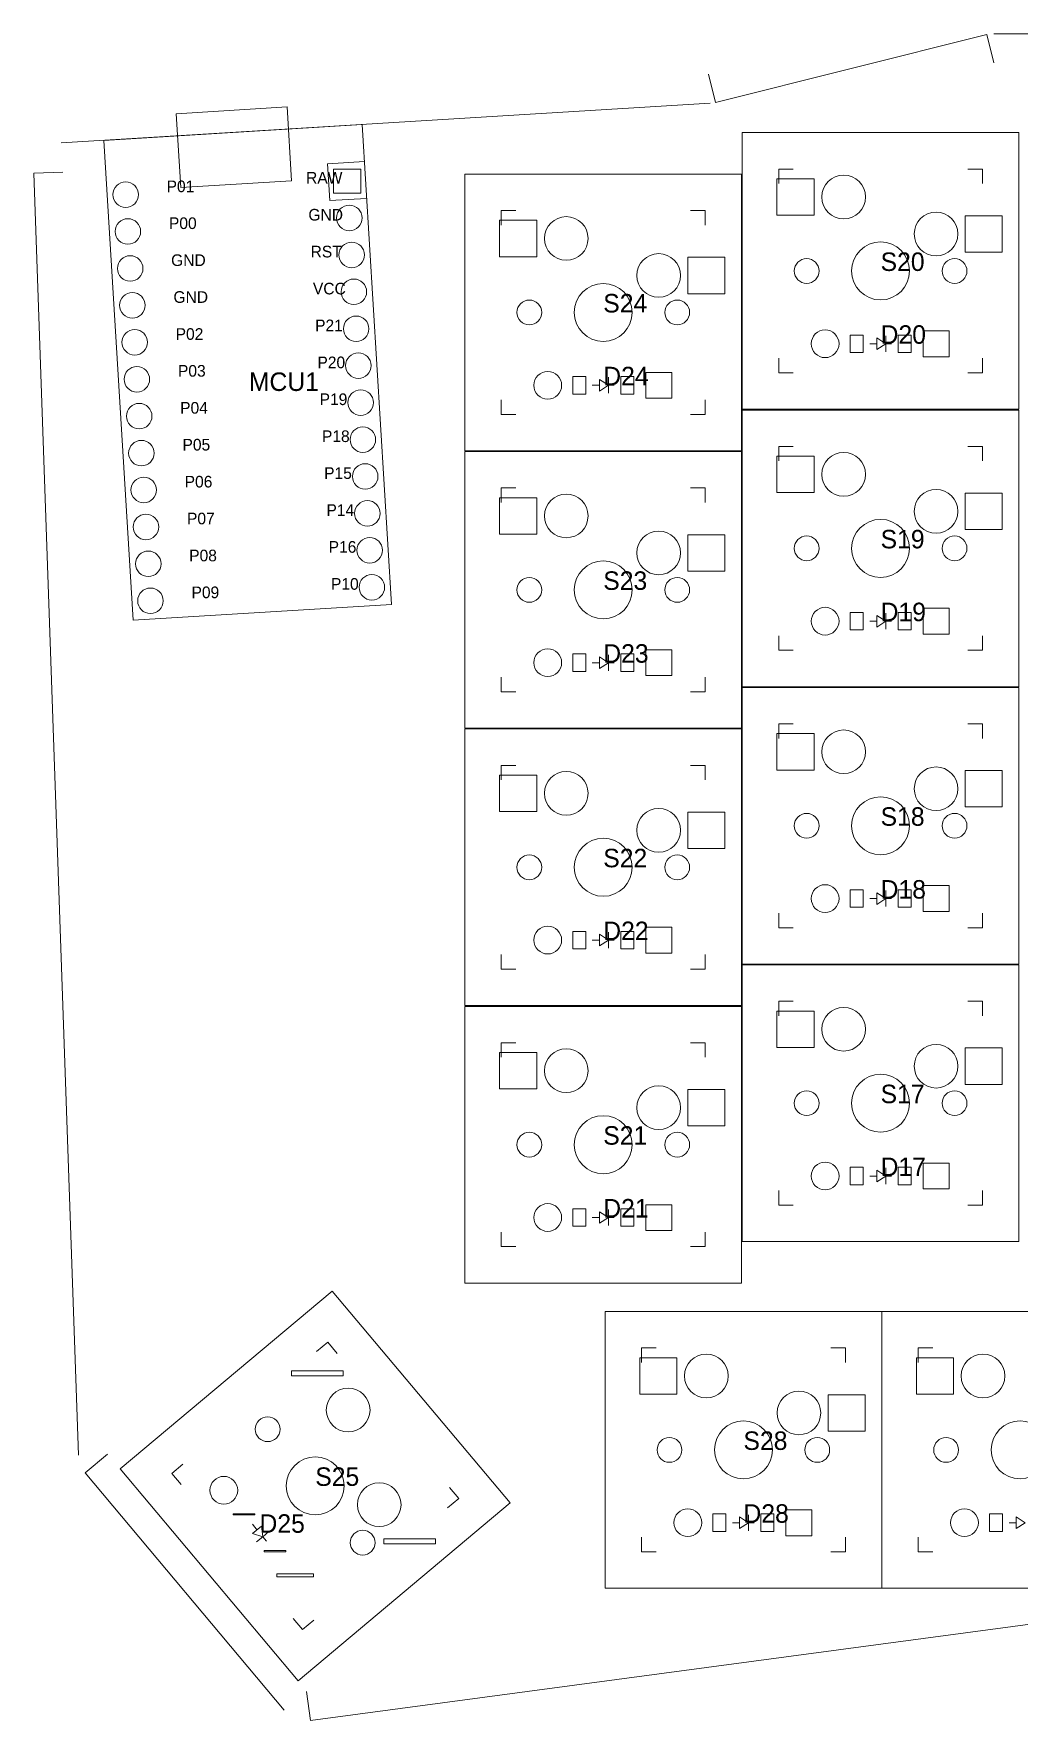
# Model space of a CAD drawing. Header units: millimetres. Extents: x -134 to 12, y -34 to 82.
# Drawn here: x -134.4 to -66.7, y -33.6 to 82.2 of the extents above; entities that cross this region are included whole.
import ezdxf

# ---------------------------------------------------------------- set-up
doc = ezdxf.new("R2010")
doc.units = ezdxf.units.MM
doc.layers.add('Edge.Cuts', color=7, linetype='Continuous', lineweight=0)
doc.layers.add('F.SilkS', color=7, linetype='Continuous', lineweight=0)

msp = doc.modelspace()

# ---------------------------------------------------------------- linework, layer by layer
at = {"layer": 'Edge.Cuts'}
for p, q in [((-68.91, 82.14), (-87.55, 77.48)), ((-68.43, 80.2), (-68.91, 82.14)), ((-45.87, 82.2), (-68.43, 82.2)), ((-88.03, 79.42), (-87.55, 77.48)), ((-87.91, 77.43), (-132.49, 74.7)), ((-132.37, 72.7), (-134.37, 72.63)), ((-134.37, 72.63), (-131.29, -15.41)), ((-129.29, -15.35), (-130.83, -16.63)), ((-130.83, -16.63), (-117.16, -32.92)), ((-115.36, -33.62), (-62.71, -26.59)), ((-115.63, -31.63), (-115.36, -33.62))]:
    msp.add_line(p, q, dxfattribs=at)
at = {"layer": 'F.SilkS'}
for p, q in [((-116.97, 77.17), (-124.58, 76.71)), ((-124.58, 76.71), (-124.27, 71.64)), ((-116.66, 72.1), (-116.97, 77.17)), ((-129.55, 74.88), (-111.81, 75.96)), ((-111.81, 75.96), (-109.79, 43)), ((-66.7, 75.41), (-85.7, 75.41)), ((-85.7, 75.41), (-85.7, 56.41)), ((-66.7, 56.41), (-66.7, 75.41)), ((-127.54, 41.92), (-129.55, 74.88)), ((-114.19, 73.27), (-111.65, 73.43)), ((-114.19, 73.27), (-114.03, 70.74)), ((-124.27, 71.64), (-116.66, 72.1)), ((-85.75, 72.56), (-104.75, 72.56)), ((-104.75, 72.56), (-104.75, 53.56)), ((-85.75, 53.56), (-85.75, 72.56)), ((-83.2, 72.91), (-82.2, 72.91)), ((-83.2, 72.91), (-83.2, 71.91)), ((-70.2, 72.91), (-69.2, 72.91)), ((-69.2, 71.91), (-69.2, 72.91)), ((-114.03, 70.74), (-111.5, 70.89)), ((-102.25, 70.06), (-101.25, 70.06)), ((-102.25, 70.06), (-102.25, 69.06)), ((-89.25, 70.06), (-88.25, 70.06)), ((-88.25, 69.06), (-88.25, 70.06)), ((-75.85, 60.91), (-75.85, 61.46)), ((-75.85, 60.91), (-75.85, 61.46)), ((-76.45, 60.91), (-76.95, 60.91)), ((-76.45, 60.91), (-76.95, 60.91)), ((-76.45, 61.31), (-76.45, 60.51)), ((-75.85, 60.91), (-76.45, 61.31)), ((-76.45, 61.31), (-76.45, 60.51)), ((-75.85, 60.91), (-76.45, 61.31)), ((-76.45, 60.51), (-75.85, 60.91)), ((-76.45, 60.51), (-75.85, 60.91)), ((-75.85, 60.91), (-75.85, 60.36)), ((-75.45, 60.91), (-75.85, 60.91)), ((-75.85, 60.91), (-75.85, 60.36)), ((-75.45, 60.91), (-75.85, 60.91)), ((-83.2, 59.91), (-83.2, 58.91)), ((-69.2, 58.91), (-69.2, 59.91)), ((-95.5, 58.06), (-96, 58.06)), ((-95.5, 58.06), (-96, 58.06)), ((-95.5, 58.46), (-95.5, 57.66)), ((-94.9, 58.06), (-95.5, 58.46)), ((-95.5, 58.46), (-95.5, 57.66)), ((-94.9, 58.06), (-95.5, 58.46)), ((-95.5, 57.66), (-94.9, 58.06)), ((-95.5, 57.66), (-94.9, 58.06)), ((-94.9, 58.06), (-94.9, 58.61)), ((-94.9, 58.06), (-94.9, 58.61)), ((-94.9, 58.06), (-94.9, 57.51)), ((-94.5, 58.06), (-94.9, 58.06)), ((-94.9, 58.06), (-94.9, 57.51)), ((-94.5, 58.06), (-94.9, 58.06)), ((-82.2, 58.91), (-83.2, 58.91)), ((-69.2, 58.91), (-70.2, 58.91)), ((-102.25, 57.06), (-102.25, 56.06)), ((-88.25, 56.06), (-88.25, 57.06)), ((-101.25, 56.06), (-102.25, 56.06)), ((-88.25, 56.06), (-89.25, 56.06)), ((-85.7, 56.41), (-66.7, 56.41)), ((-66.7, 56.36), (-85.7, 56.36)), ((-85.7, 56.36), (-85.7, 37.36)), ((-66.7, 37.36), (-66.7, 56.36)), ((-104.75, 53.56), (-85.75, 53.56)), ((-85.75, 53.51), (-104.75, 53.51)), ((-104.75, 53.51), (-104.75, 34.51)), ((-85.75, 34.51), (-85.75, 53.51)), ((-83.2, 53.86), (-82.2, 53.86)), ((-83.2, 53.86), (-83.2, 52.86)), ((-70.2, 53.86), (-69.2, 53.86)), ((-69.2, 52.86), (-69.2, 53.86)), ((-102.25, 51.01), (-101.25, 51.01)), ((-102.25, 51.01), (-102.25, 50.01)), ((-89.25, 51.01), (-88.25, 51.01)), ((-88.25, 50.01), (-88.25, 51.01)), ((-109.79, 43), (-127.54, 41.92)), ((-76.45, 41.86), (-76.95, 41.86)), ((-76.45, 41.86), (-76.95, 41.86)), ((-76.45, 42.26), (-76.45, 41.46)), ((-75.85, 41.86), (-76.45, 42.26)), ((-76.45, 42.26), (-76.45, 41.46)), ((-75.85, 41.86), (-76.45, 42.26)), ((-76.45, 41.46), (-75.85, 41.86)), ((-76.45, 41.46), (-75.85, 41.86)), ((-75.85, 41.86), (-75.85, 42.41)), ((-75.85, 41.86), (-75.85, 42.41)), ((-75.85, 41.86), (-75.85, 41.31)), ((-75.45, 41.86), (-75.85, 41.86)), ((-75.85, 41.86), (-75.85, 41.31)), ((-75.45, 41.86), (-75.85, 41.86)), ((-83.2, 40.86), (-83.2, 39.86)), ((-69.2, 39.86), (-69.2, 40.86)), ((-95.5, 39.41), (-95.5, 38.61)), ((-94.9, 39.01), (-95.5, 39.41)), ((-95.5, 39.41), (-95.5, 38.61)), ((-94.9, 39.01), (-95.5, 39.41)), ((-94.9, 39.01), (-94.9, 39.56)), ((-94.9, 39.01), (-94.9, 39.56)), ((-82.2, 39.86), (-83.2, 39.86)), ((-69.2, 39.86), (-70.2, 39.86)), ((-95.5, 39.01), (-96, 39.01)), ((-95.5, 39.01), (-96, 39.01)), ((-95.5, 38.61), (-94.9, 39.01)), ((-95.5, 38.61), (-94.9, 39.01)), ((-94.9, 39.01), (-94.9, 38.46)), ((-94.5, 39.01), (-94.9, 39.01)), ((-94.9, 39.01), (-94.9, 38.46)), ((-94.5, 39.01), (-94.9, 39.01)), ((-102.25, 38.01), (-102.25, 37.01)), ((-88.25, 37.01), (-88.25, 38.01)), ((-85.7, 37.36), (-66.7, 37.36)), ((-66.7, 37.31), (-85.7, 37.31)), ((-85.7, 37.31), (-85.7, 18.31)), ((-66.7, 18.31), (-66.7, 37.31)), ((-101.25, 37.01), (-102.25, 37.01)), ((-88.25, 37.01), (-89.25, 37.01)), ((-83.2, 34.81), (-82.2, 34.81)), ((-83.2, 34.81), (-83.2, 33.81)), ((-70.2, 34.81), (-69.2, 34.81)), ((-69.2, 33.81), (-69.2, 34.81)), ((-104.75, 34.51), (-85.75, 34.51)), ((-85.75, 34.46), (-104.75, 34.46)), ((-104.75, 34.46), (-104.75, 15.46)), ((-85.75, 15.46), (-85.75, 34.46)), ((-102.25, 31.96), (-101.25, 31.96)), ((-102.25, 31.96), (-102.25, 30.96)), ((-89.25, 31.96), (-88.25, 31.96)), ((-88.25, 30.96), (-88.25, 31.96)), ((-76.45, 23.21), (-76.45, 22.41)), ((-75.85, 22.81), (-76.45, 23.21)), ((-76.45, 23.21), (-76.45, 22.41)), ((-75.85, 22.81), (-76.45, 23.21)), ((-75.85, 22.81), (-75.85, 23.36)), ((-75.85, 22.81), (-75.85, 23.36)), ((-76.45, 22.81), (-76.95, 22.81)), ((-76.45, 22.81), (-76.95, 22.81)), ((-76.45, 22.41), (-75.85, 22.81)), ((-76.45, 22.41), (-75.85, 22.81)), ((-75.85, 22.81), (-75.85, 22.26)), ((-75.45, 22.81), (-75.85, 22.81)), ((-75.85, 22.81), (-75.85, 22.26)), ((-75.45, 22.81), (-75.85, 22.81)), ((-83.2, 21.81), (-83.2, 20.81)), ((-69.2, 20.81), (-69.2, 21.81)), ((-95.5, 19.96), (-96, 19.96)), ((-95.5, 19.96), (-96, 19.96)), ((-95.5, 20.36), (-95.5, 19.56)), ((-94.9, 19.96), (-95.5, 20.36)), ((-95.5, 20.36), (-95.5, 19.56)), ((-94.9, 19.96), (-95.5, 20.36)), ((-95.5, 19.56), (-94.9, 19.96)), ((-95.5, 19.56), (-94.9, 19.96)), ((-94.9, 19.96), (-94.9, 20.51)), ((-94.9, 19.96), (-94.9, 20.51)), ((-94.9, 19.96), (-94.9, 19.41)), ((-94.5, 19.96), (-94.9, 19.96)), ((-94.9, 19.96), (-94.9, 19.41)), ((-94.5, 19.96), (-94.9, 19.96)), ((-82.2, 20.81), (-83.2, 20.81)), ((-69.2, 20.81), (-70.2, 20.81)), ((-102.25, 18.96), (-102.25, 17.96)), ((-88.25, 17.96), (-88.25, 18.96)), ((-101.25, 17.96), (-102.25, 17.96)), ((-88.25, 17.96), (-89.25, 17.96)), ((-85.7, 18.31), (-66.7, 18.31)), ((-66.7, 18.26), (-85.7, 18.26)), ((-85.7, 18.26), (-85.7, -0.74)), ((-66.7, -0.74), (-66.7, 18.26)), ((-104.75, 15.46), (-85.75, 15.46)), ((-85.75, 15.41), (-104.75, 15.41)), ((-104.75, 15.41), (-104.75, -3.59)), ((-85.75, -3.59), (-85.75, 15.41)), ((-83.2, 15.76), (-82.2, 15.76)), ((-83.2, 15.76), (-83.2, 14.76)), ((-70.2, 15.76), (-69.2, 15.76)), ((-69.2, 14.76), (-69.2, 15.76)), ((-102.25, 12.91), (-101.25, 12.91)), ((-102.25, 12.91), (-102.25, 11.91)), ((-89.25, 12.91), (-88.25, 12.91)), ((-88.25, 11.91), (-88.25, 12.91)), ((-76.45, 3.76), (-76.95, 3.76)), ((-76.45, 3.76), (-76.95, 3.76)), ((-76.45, 4.16), (-76.45, 3.36)), ((-75.85, 3.76), (-76.45, 4.16)), ((-76.45, 4.16), (-76.45, 3.36)), ((-75.85, 3.76), (-76.45, 4.16)), ((-76.45, 3.36), (-75.85, 3.76)), ((-76.45, 3.36), (-75.85, 3.76)), ((-75.85, 3.76), (-75.85, 4.31)), ((-75.85, 3.76), (-75.85, 4.31)), ((-75.85, 3.76), (-75.85, 3.21)), ((-75.45, 3.76), (-75.85, 3.76)), ((-75.85, 3.76), (-75.85, 3.21)), ((-75.45, 3.76), (-75.85, 3.76)), ((-83.2, 2.76), (-83.2, 1.76)), ((-69.2, 1.76), (-69.2, 2.76)), ((-95.5, 1.31), (-95.5, 0.51)), ((-94.9, 0.91), (-95.5, 1.31)), ((-95.5, 1.31), (-95.5, 0.51)), ((-94.9, 0.91), (-95.5, 1.31)), ((-94.9, 0.91), (-94.9, 1.46)), ((-94.9, 0.91), (-94.9, 1.46)), ((-82.2, 1.76), (-83.2, 1.76)), ((-69.2, 1.76), (-70.2, 1.76)), ((-95.5, 0.91), (-96, 0.91)), ((-95.5, 0.91), (-96, 0.91)), ((-95.5, 0.51), (-94.9, 0.91)), ((-95.5, 0.51), (-94.9, 0.91)), ((-94.9, 0.91), (-94.9, 0.36)), ((-94.5, 0.91), (-94.9, 0.91)), ((-94.9, 0.91), (-94.9, 0.36)), ((-94.5, 0.91), (-94.9, 0.91)), ((-102.25, -0.09), (-102.25, -1.09)), ((-101.25, -1.09), (-102.25, -1.09)), ((-88.25, -1.09), (-89.25, -1.09)), ((-88.25, -1.09), (-88.25, -0.09)), ((-85.7, -0.74), (-66.7, -0.74)), ((-113.86, -4.14), (-128.42, -16.35)), ((-101.65, -18.69), (-113.86, -4.14)), ((-104.75, -3.59), (-85.75, -3.59)), ((-76.12, -5.55), (-95.12, -5.55)), ((-95.12, -5.55), (-95.12, -24.55)), ((-57.12, -5.55), (-76.12, -5.55)), ((-76.12, -5.55), (-76.12, -24.55)), ((-76.12, -24.55), (-76.12, -5.55)), ((-114.17, -7.66), (-114.94, -8.3)), ((-114.17, -7.66), (-113.53, -8.43)), ((-92.62, -8.05), (-91.62, -8.05)), ((-92.62, -8.05), (-92.62, -9.05)), ((-79.62, -8.05), (-78.62, -8.05)), ((-78.62, -9.05), (-78.62, -8.05)), ((-73.62, -8.05), (-72.62, -8.05)), ((-73.62, -8.05), (-73.62, -9.05)), ((-124.13, -16.02), (-124.89, -16.66)), ((-128.42, -16.35), (-116.2, -30.91)), ((-124.25, -17.43), (-124.89, -16.66)), ((-105.94, -19.03), (-105.17, -18.39)), ((-105.81, -17.62), (-105.17, -18.39)), ((-116.2, -30.91), (-101.65, -18.69)), ((-85.88, -19.65), (-85.88, -20.45)), ((-85.28, -20.05), (-85.88, -19.65)), ((-85.88, -19.65), (-85.88, -20.45)), ((-85.28, -20.05), (-85.88, -19.65)), ((-85.28, -20.05), (-85.28, -19.5)), ((-85.28, -20.05), (-85.28, -19.5)), ((-66.88, -19.65), (-66.88, -20.45)), ((-66.28, -20.05), (-66.88, -19.65)), ((-66.88, -19.65), (-66.88, -20.45)), ((-66.28, -20.05), (-66.88, -19.65)), ((-119.02, -20.55), (-119.35, -20.16)), ((-119.02, -20.55), (-119.35, -20.16)), ((-118.72, -20.29), (-119.33, -20.8)), ((-118.72, -20.29), (-119.33, -20.8)), ((-119.33, -20.8), (-118.64, -21.01)), ((-119.33, -20.8), (-118.64, -21.01)), ((-118.64, -21.01), (-118.72, -20.29)), ((-118.64, -21.01), (-118.72, -20.29)), ((-118.64, -21.01), (-118.22, -20.65)), ((-118.64, -21.01), (-118.22, -20.65)), ((-85.88, -20.05), (-86.38, -20.05)), ((-85.88, -20.05), (-86.38, -20.05)), ((-85.88, -20.45), (-85.28, -20.05)), ((-85.88, -20.45), (-85.28, -20.05)), ((-85.28, -20.05), (-85.28, -20.6)), ((-84.88, -20.05), (-85.28, -20.05)), ((-85.28, -20.05), (-85.28, -20.6)), ((-84.88, -20.05), (-85.28, -20.05)), ((-66.88, -20.05), (-67.38, -20.05)), ((-66.88, -20.05), (-67.38, -20.05)), ((-66.88, -20.45), (-66.28, -20.05)), ((-66.88, -20.45), (-66.28, -20.05)), ((-118.64, -21.01), (-119.06, -21.36)), ((-118.64, -21.01), (-119.06, -21.36)), ((-118.38, -21.31), (-118.64, -21.01)), ((-118.38, -21.31), (-118.64, -21.01)), ((-92.62, -21.05), (-92.62, -22.05)), ((-78.62, -22.05), (-78.62, -21.05)), ((-73.62, -21.05), (-73.62, -22.05)), ((-91.62, -22.05), (-92.62, -22.05)), ((-78.62, -22.05), (-79.62, -22.05)), ((-72.62, -22.05), (-73.62, -22.05)), ((-95.12, -24.55), (-76.12, -24.55)), ((-76.12, -24.55), (-57.12, -24.55)), ((-115.9, -27.39), (-116.54, -26.62)), ((-115.9, -27.39), (-115.13, -26.74))]:
    msp.add_line(p, q, dxfattribs=at)
at = {"layer": 'F.SilkS', "color": 1}
for points in [[(-113.77, 72.9), (-111.91, 72.9), (-111.91, 71.26), (-113.77, 71.26)], [(-80.77, 72.24), (-83.32, 72.24), (-83.32, 69.74), (-80.77, 69.74)], [(-67.84, 69.7), (-70.39, 69.7), (-70.39, 67.2), (-67.84, 67.2)], [(-99.82, 69.39), (-102.37, 69.39), (-102.37, 66.89), (-99.82, 66.89)], [(-86.89, 66.85), (-89.44, 66.85), (-89.44, 64.35), (-86.89, 64.35)], [(-77.4, 61.51), (-78.3, 61.51), (-78.3, 60.31), (-77.4, 60.31)], [(-77.4, 61.51), (-78.3, 61.51), (-78.3, 60.31), (-77.4, 60.31)], [(-74.1, 61.51), (-75, 61.51), (-75, 60.31), (-74.1, 60.31)], [(-74.1, 61.51), (-75, 61.51), (-75, 60.31), (-74.1, 60.31)], [(-71.5, 61.8), (-73.28, 61.8), (-73.28, 60.02), (-71.5, 60.02)], [(-96.45, 58.66), (-97.35, 58.66), (-97.35, 57.46), (-96.45, 57.46)], [(-96.45, 58.66), (-97.35, 58.66), (-97.35, 57.46), (-96.45, 57.46)], [(-93.15, 58.66), (-94.05, 58.66), (-94.05, 57.46), (-93.15, 57.46)], [(-93.15, 58.66), (-94.05, 58.66), (-94.05, 57.46), (-93.15, 57.46)], [(-90.55, 58.94), (-92.33, 58.94), (-92.33, 57.17), (-90.55, 57.17)], [(-80.77, 53.19), (-83.32, 53.19), (-83.32, 50.69), (-80.77, 50.69)], [(-99.82, 50.34), (-102.37, 50.34), (-102.37, 47.84), (-99.82, 47.84)], [(-67.84, 50.65), (-70.39, 50.65), (-70.39, 48.15), (-67.84, 48.15)], [(-86.89, 47.8), (-89.44, 47.8), (-89.44, 45.3), (-86.89, 45.3)], [(-77.4, 42.46), (-78.3, 42.46), (-78.3, 41.26), (-77.4, 41.26)], [(-77.4, 42.46), (-78.3, 42.46), (-78.3, 41.26), (-77.4, 41.26)], [(-74.1, 42.46), (-75, 42.46), (-75, 41.26), (-74.1, 41.26)], [(-74.1, 42.46), (-75, 42.46), (-75, 41.26), (-74.1, 41.26)], [(-71.5, 42.75), (-73.28, 42.75), (-73.28, 40.97), (-71.5, 40.97)], [(-96.45, 39.61), (-97.35, 39.61), (-97.35, 38.41), (-96.45, 38.41)], [(-96.45, 39.61), (-97.35, 39.61), (-97.35, 38.41), (-96.45, 38.41)], [(-93.15, 39.61), (-94.05, 39.61), (-94.05, 38.41), (-93.15, 38.41)], [(-93.15, 39.61), (-94.05, 39.61), (-94.05, 38.41), (-93.15, 38.41)], [(-90.55, 39.89), (-92.33, 39.89), (-92.33, 38.12), (-90.55, 38.12)], [(-80.77, 34.14), (-83.32, 34.14), (-83.32, 31.64), (-80.77, 31.64)], [(-99.82, 31.29), (-102.37, 31.29), (-102.37, 28.79), (-99.82, 28.79)], [(-67.84, 31.6), (-70.39, 31.6), (-70.39, 29.1), (-67.84, 29.1)], [(-86.89, 28.75), (-89.44, 28.75), (-89.44, 26.25), (-86.89, 26.25)], [(-77.4, 23.41), (-78.3, 23.41), (-78.3, 22.21), (-77.4, 22.21)], [(-77.4, 23.41), (-78.3, 23.41), (-78.3, 22.21), (-77.4, 22.21)], [(-74.1, 23.41), (-75, 23.41), (-75, 22.21), (-74.1, 22.21)], [(-74.1, 23.41), (-75, 23.41), (-75, 22.21), (-74.1, 22.21)], [(-71.5, 23.7), (-73.28, 23.7), (-73.28, 21.92), (-71.5, 21.92)], [(-96.45, 20.56), (-97.35, 20.56), (-97.35, 19.36), (-96.45, 19.36)], [(-96.45, 20.56), (-97.35, 20.56), (-97.35, 19.36), (-96.45, 19.36)], [(-93.15, 20.56), (-94.05, 20.56), (-94.05, 19.36), (-93.15, 19.36)], [(-93.15, 20.56), (-94.05, 20.56), (-94.05, 19.36), (-93.15, 19.36)], [(-90.55, 20.84), (-92.33, 20.84), (-92.33, 19.07), (-90.55, 19.07)], [(-80.77, 15.09), (-83.32, 15.09), (-83.32, 12.59), (-80.77, 12.59)], [(-99.82, 12.24), (-102.37, 12.24), (-102.37, 9.74), (-99.82, 9.74)], [(-67.84, 12.55), (-70.39, 12.55), (-70.39, 10.05), (-67.84, 10.05)], [(-86.89, 9.7), (-89.44, 9.7), (-89.44, 7.2), (-86.89, 7.2)], [(-71.5, 4.65), (-73.28, 4.65), (-73.28, 2.87), (-71.5, 2.87)], [(-77.4, 4.36), (-78.3, 4.36), (-78.3, 3.16), (-77.4, 3.16)], [(-77.4, 4.36), (-78.3, 4.36), (-78.3, 3.16), (-77.4, 3.16)], [(-74.1, 4.36), (-75, 4.36), (-75, 3.16), (-74.1, 3.16)], [(-74.1, 4.36), (-75, 4.36), (-75, 3.16), (-74.1, 3.16)], [(-96.45, 1.51), (-97.35, 1.51), (-97.35, 0.31), (-96.45, 0.31)], [(-96.45, 1.51), (-97.35, 1.51), (-97.35, 0.31), (-96.45, 0.31)], [(-93.15, 1.51), (-94.05, 1.51), (-94.05, 0.31), (-93.15, 0.31)], [(-93.15, 1.51), (-94.05, 1.51), (-94.05, 0.31), (-93.15, 0.31)], [(-90.55, 1.79), (-92.33, 1.79), (-92.33, 0.02), (-90.55, 0.02)], [(-90.19, -8.72), (-92.74, -8.72), (-92.74, -11.22), (-90.19, -11.22)], [(-71.19, -8.72), (-73.74, -8.72), (-73.74, -11.22), (-71.19, -11.22)], [(-113.12, -9.96), (-116.67, -9.96), (-116.67, -9.61), (-113.12, -9.61)], [(-77.27, -11.26), (-79.81, -11.26), (-79.81, -13.76), (-77.27, -13.76)], [(-119.17, -19.43), (-120.67, -19.43), (-120.67, -19.51), (-119.17, -19.51)], [(-119.17, -19.43), (-120.67, -19.43), (-120.67, -19.51), (-119.17, -19.51)], [(-86.83, -19.45), (-87.72, -19.45), (-87.72, -20.65), (-86.83, -20.65)], [(-86.83, -19.45), (-87.72, -19.45), (-87.72, -20.65), (-86.83, -20.65)], [(-83.53, -19.45), (-84.42, -19.45), (-84.42, -20.65), (-83.53, -20.65)], [(-83.53, -19.45), (-84.42, -19.45), (-84.42, -20.65), (-83.53, -20.65)], [(-80.93, -19.16), (-82.7, -19.16), (-82.7, -20.94), (-80.93, -20.94)], [(-67.83, -19.45), (-68.72, -19.45), (-68.72, -20.65), (-67.83, -20.65)], [(-67.83, -19.45), (-68.72, -19.45), (-68.72, -20.65), (-67.83, -20.65)], [(-117.05, -21.96), (-118.55, -21.96), (-118.55, -22.04), (-117.05, -22.04)], [(-117.05, -21.96), (-118.55, -21.96), (-118.55, -22.04), (-117.05, -22.04)], [(-106.76, -21.49), (-110.31, -21.49), (-110.31, -21.15), (-106.76, -21.15)], [(-115.16, -23.77), (-117.67, -23.77), (-117.67, -23.55), (-115.16, -23.55)]]:
    msp.add_lwpolyline(points, close=True, dxfattribs=at)
at = {"layer": 'F.SilkS'}
for centre, radius in [((-128.05, 71.15), 0.876), ((-78.74, 70.99), 1.5), ((-127.9, 68.62), 0.876), ((-112.69, 69.55), 0.876), ((-97.79, 68.14), 1.5), ((-72.39, 68.45), 1.5), ((-112.53, 67.01), 0.876), ((-76.2, 65.91), 1.99), ((-127.74, 66.08), 0.876), ((-91.44, 65.6), 1.5), ((-81.28, 65.91), 0.851), ((-71.12, 65.91), 0.851), ((-112.38, 64.48), 0.876), ((-95.25, 63.06), 1.99), ((-127.59, 63.55), 0.876), ((-100.33, 63.06), 0.851), ((-90.17, 63.06), 0.851), ((-112.22, 61.94), 0.876), ((-127.43, 61.01), 0.876), ((-80.01, 60.91), 0.953), ((-112.07, 59.41), 0.876), ((-127.28, 58.47), 0.876), ((-99.06, 58.06), 0.953), ((-127.12, 55.94), 0.876), ((-111.91, 56.87), 0.876), ((-111.76, 54.33), 0.876), ((-126.97, 53.4), 0.876), ((-78.74, 51.94), 1.5), ((-111.6, 51.8), 0.876), ((-126.81, 50.87), 0.876), ((-111.45, 49.26), 0.876), ((-97.79, 49.09), 1.5), ((-72.39, 49.4), 1.5), ((-126.66, 48.33), 0.876), ((-76.2, 46.86), 1.99), ((-111.29, 46.73), 0.876), ((-91.44, 46.55), 1.5), ((-81.28, 46.86), 0.851), ((-71.12, 46.86), 0.851), ((-126.5, 45.8), 0.876), ((-95.25, 44.01), 1.99), ((-126.35, 43.26), 0.876), ((-111.14, 44.19), 0.876), ((-100.33, 44.01), 0.851), ((-90.17, 44.01), 0.851), ((-80.01, 41.86), 0.953), ((-99.06, 39.01), 0.953), ((-78.74, 32.89), 1.5), ((-97.79, 30.04), 1.5), ((-72.39, 30.35), 1.5), ((-91.44, 27.5), 1.5), ((-76.2, 27.81), 1.99), ((-81.28, 27.81), 0.851), ((-71.12, 27.81), 0.851), ((-95.25, 24.96), 1.99), ((-100.33, 24.96), 0.851), ((-90.17, 24.96), 0.851), ((-80.01, 22.81), 0.953), ((-99.06, 19.96), 0.953), ((-78.74, 13.84), 1.5), ((-72.39, 11.3), 1.5), ((-97.79, 10.99), 1.5), ((-76.2, 8.76), 1.99), ((-91.44, 8.45), 1.5), ((-81.28, 8.76), 0.851), ((-71.12, 8.76), 0.851), ((-95.25, 5.91), 1.99), ((-100.33, 5.91), 0.851), ((-90.17, 5.91), 0.851), ((-80.01, 3.76), 0.953), ((-99.06, 0.91), 0.953), ((-88.17, -9.97), 1.5), ((-69.17, -9.97), 1.5), ((-112.77, -12.31), 1.5), ((-81.81, -12.51), 1.5), ((-118.3, -13.63), 0.851), ((-85.62, -15.05), 1.99), ((-66.62, -15.05), 1.99), ((-90.7, -15.05), 0.851), ((-80.55, -15.05), 0.851), ((-71.7, -15.05), 0.851), ((-115.03, -17.52), 1.99), ((-121.31, -17.82), 0.953), ((-110.64, -18.81), 1.5), ((-89.44, -20.05), 0.953), ((-70.44, -20.05), 0.953), ((-111.77, -21.42), 0.851)]:
    msp.add_circle(centre, radius, dxfattribs=at)

# ---------------------------------------------------------------- texts
for s, height, p in [('P01', 0.8, (-125.24, 71.32)), ('RAW', 0.8, (-115.66, 71.91)), ('P00', 0.8, (-125.08, 68.79)), ('GND', 0.8, (-115.5, 69.37)), ('RST', 0.8, (-115.35, 66.84)), ('S20', 1.27, (-76.2, 65.91)), ('GND', 0.8, (-124.93, 66.25)), ('VCC', 0.8, (-115.19, 64.3)), ('GND', 0.8, (-124.77, 63.72)), ('S24', 1.27, (-95.25, 63.06)), ('P21', 0.8, (-115.04, 61.77)), ('P02', 0.8, (-124.62, 61.18)), ('D20', 1.27, (-76.2, 60.91)), ('P03', 0.8, (-124.46, 58.65)), ('P20', 0.8, (-114.88, 59.23)), ('D24', 1.27, (-95.25, 58.06)), ('MCU1', 1.27, (-119.59, 57.67)), ('P04', 0.8, (-124.31, 56.11)), ('P19', 0.8, (-114.73, 56.7)), ('P18', 0.8, (-114.57, 54.16)), ('P05', 0.8, (-124.15, 53.58)), ('P15', 0.8, (-114.42, 51.63)), ('P06', 0.8, (-124, 51.04)), ('P14', 0.8, (-114.26, 49.09)), ('P07', 0.8, (-123.84, 48.51)), ('S19', 1.27, (-76.2, 46.86)), ('P08', 0.8, (-123.69, 45.97)), ('P16', 0.8, (-114.11, 46.56)), ('S23', 1.27, (-95.25, 44.01)), ('P09', 0.8, (-123.53, 43.44)), ('P10', 0.8, (-113.95, 44.02)), ('D19', 1.27, (-76.2, 41.86)), ('D23', 1.27, (-95.25, 39.01)), ('S18', 1.27, (-76.2, 27.81)), ('S22', 1.27, (-95.25, 24.96)), ('D18', 1.27, (-76.2, 22.81)), ('D22', 1.27, (-95.25, 19.96)), ('S17', 1.27, (-76.2, 8.76)), ('S21', 1.27, (-95.25, 5.91)), ('D17', 1.27, (-76.2, 3.76)), ('D21', 1.27, (-95.25, 0.91)), ('S28', 1.27, (-85.62, -15.05)), ('S25', 1.27, (-115.03, -17.52)), ('D25', 1.27, (-118.86, -20.74)), ('D28', 1.27, (-85.62, -20.05))]:
    msp.add_text(s, height=height, dxfattribs=at).set_placement(p)

doc.saveas('drawing.dxf')
